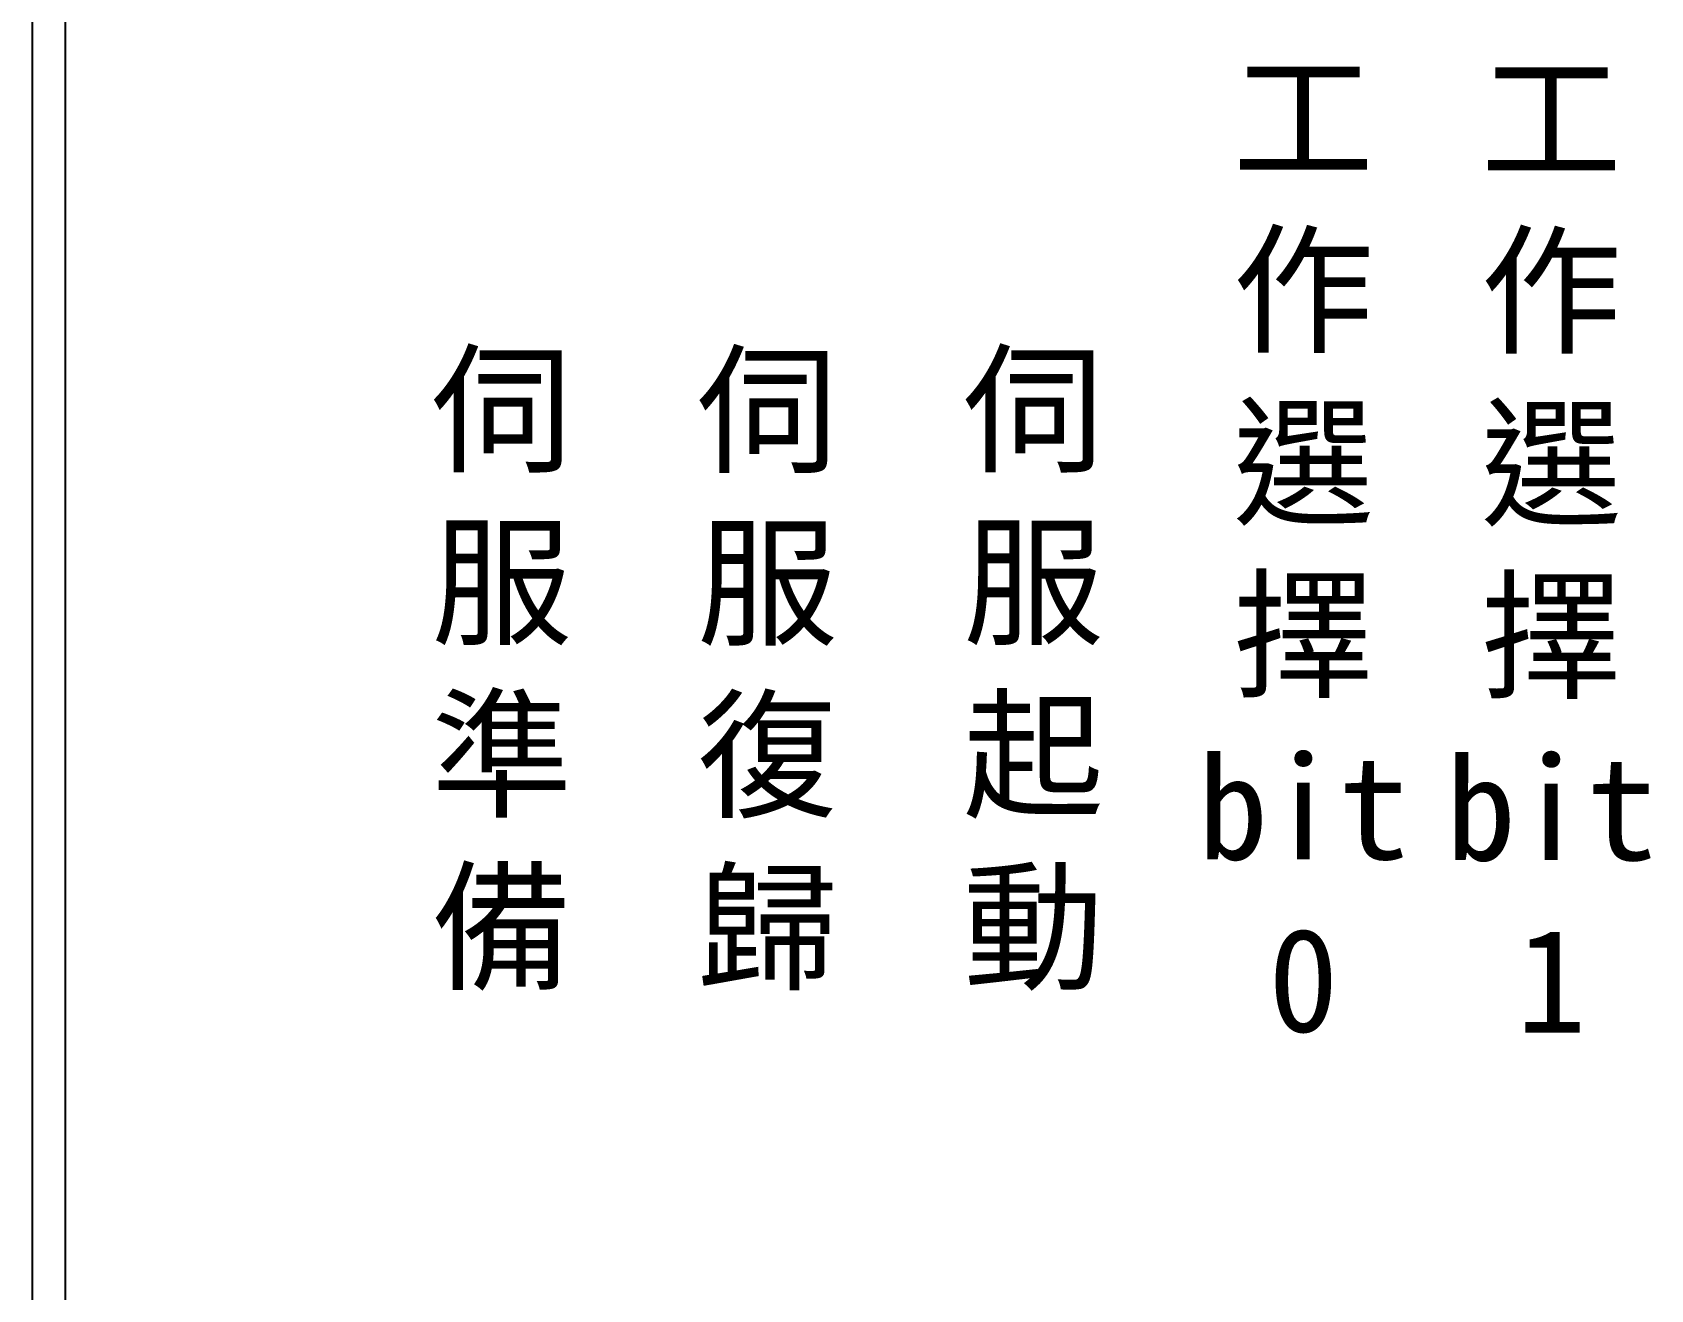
# Model space of a CAD drawing. Extents: x 926 to 1213, y 3 to 207.
# Drawn here: x 925.7 to 986.7, y 50.4 to 97.7 of the extents above; entities that cross this region are included whole.
import ezdxf

# ---------------------------------------------------------------- set-up
doc = ezdxf.new("R2010")
doc.units = 0
doc.layers.add('圖框層', color=7, linetype='CONTINUOUS')
doc.layers.add('標尺寸層', color=3, linetype='CONTINUOUS')
doc.styles.add('CNS', font='romanc.shx', dxfattribs={"bigfont": 'chineset.shx'})

msp = doc.modelspace()

# ---------------------------------------------------------------- linework, layer by layer
at = {"layer": '圖框層', "color": 7}
for p, q in [((925.742, 3), (925.742, 206.969)), ((926.992, 4.25), (926.992, 205.719))]:
    msp.add_line(p, q, dxfattribs=at)

# ---------------------------------------------------------------- texts
at = {"layer": '標尺寸層', "color": 7, "char_height": 3.9, "width": 8.6627, "attachment_point": 5, "style": 'CNS'}
for s, insert in [('{\\fDFKai-SB|b0|i0|c136|p65;工作選擇bit\\P0}', (973.641, 78.26)), ('{\\fDFKai-SB|b0|i0|c136|p65;工作選擇bit\\P1}', (982.983, 78.26)), ('{\\fDFKai-SB|b0|i0|c136|p65;伺服\\P準備}', (943.434, 73.562)), ('{\\fDFKai-SB|b0|i0|c136|p65;伺服\\P復歸}', (953.444, 73.562)), ('{\\fDFKai-SB|b0|i0|c136|p65;伺服起動}', (963.472, 73.562))]:
    msp.add_mtext(s, dxfattribs=dict(at, insert=insert))

doc.saveas('drawing.dxf')
